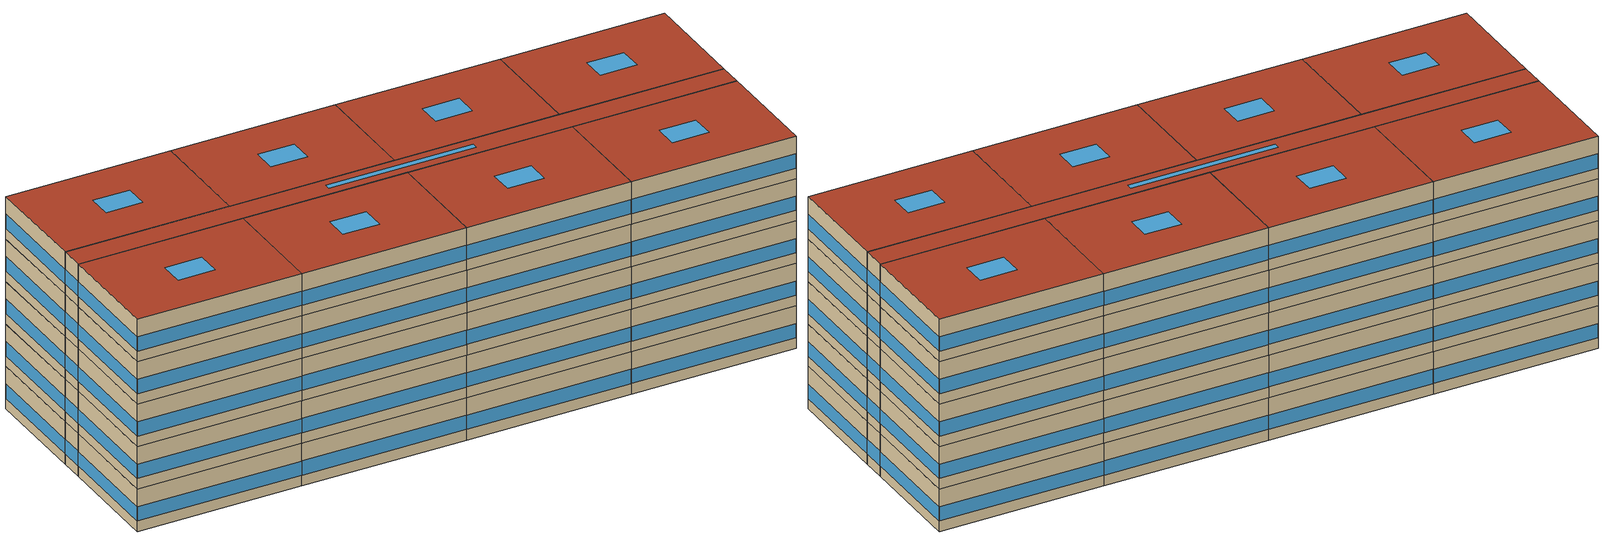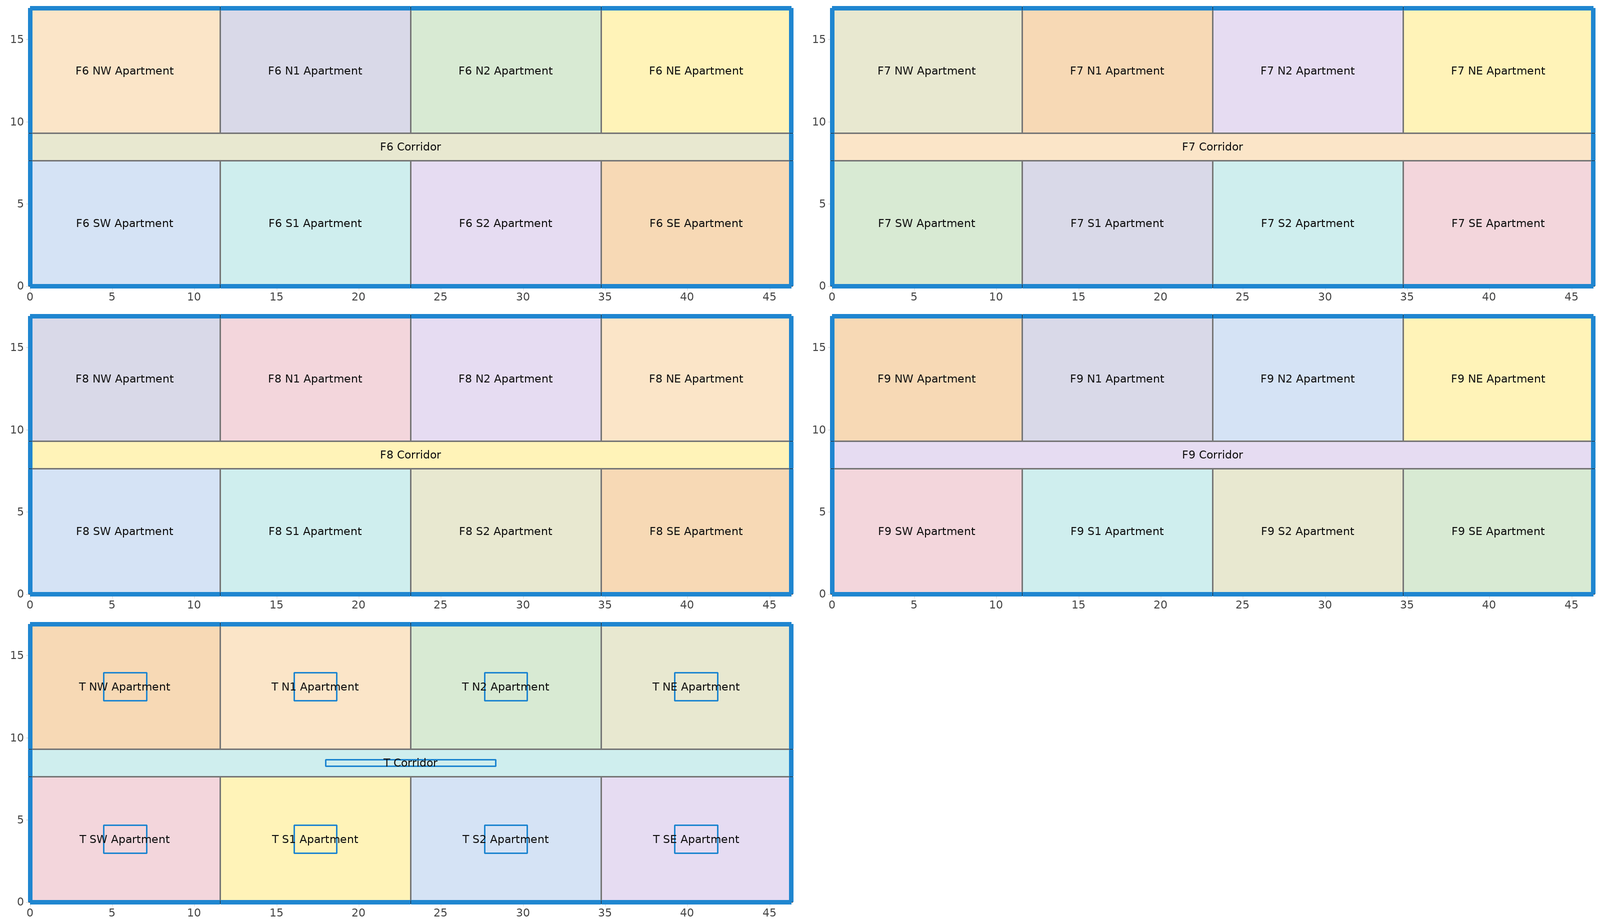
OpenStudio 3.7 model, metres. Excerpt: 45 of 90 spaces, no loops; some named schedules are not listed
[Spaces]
F6 S2 Apartment
 floor to M S2 Apartment: 34.75,7.62 34.75,0 23.16,0 23.16,7.62 z15.24
 wall outside: 23.16,0 34.75,0 z15.24:18.29
 wall to F6 Corridor: 34.75,7.62 23.16,7.62 z15.24:18.29
 wall to F6 S1 Apartment: 23.16,7.62 23.16,0 z15.24:18.29
 wall to F6 SE Apartment: 34.75,0 34.75,7.62 z15.24:18.29
 window (BTAP-Ext-FixedWindow:U=0.220 SHGC=0.600): 23.19,0 34.72,0 z16:17.02
F6 NE Apartment
 floor to M NE Apartment: 46.33,16.92 46.33,9.3 34.75,9.3 34.75,16.92 z15.24
 wall outside: 46.33,9.3 46.33,16.92 34.75,16.92 z15.24:18.29
 wall to F6 N2 Apartment: 34.75,16.92 34.75,9.3 z15.24:18.29
 wall to F6 Corridor: 34.75,9.3 46.33,9.3 z15.24:18.29
 window (BTAP-Ext-FixedWindow:U=0.220 SHGC=0.600): 46.33,9.32 46.33,16.89 / 46.3,16.92 34.77,16.92 z16:17.02
F6 S1 Apartment
 floor to M S1 Apartment: 23.16,7.62 23.16,0 11.58,0 11.58,7.62 z15.24
 wall outside: 11.58,0 23.16,0 z15.24:18.29
 wall to F6 SW Apartment: 11.58,7.62 11.58,0 z15.24:18.29
 wall to F6 Corridor: 23.16,7.62 11.58,7.62 z15.24:18.29
 window (BTAP-Ext-FixedWindow:U=0.220 SHGC=0.600): 11.61,0 23.14,0 z16:17.02
F6 Corridor
 floor to M Corridor: 46.33,9.3 46.33,7.62 0,7.62 0,9.3 z15.24
 wall outside: 46.33,7.62 46.33,9.3 / 0,9.3 0,7.62 z15.24:18.29
 wall to F6 N1 Apartment: 23.16,9.3 11.58,9.3 z15.24:18.29
 wall to F6 SE Apartment: 34.75,7.62 46.33,7.62 z15.24:18.29
 wall to F6 SW Apartment: 0,7.62 11.58,7.62 z15.24:18.29
 wall to F6 N2 Apartment: 34.75,9.3 23.16,9.3 z15.24:18.29
 wall to F6 NW Apartment: 11.58,9.3 0,9.3 z15.24:18.29
 window (BTAP-Ext-FixedWindow:U=0.220 SHGC=0.600): 46.33,7.65 46.33,9.27 / 0,9.27 0,7.65 z16:17.05
F6 SE Apartment
 floor to M SE Apartment: 46.33,7.62 46.33,0 34.75,0 34.75,7.62 z15.24
 wall outside: 34.75,0 46.33,0 46.33,7.62 z15.24:18.29
 window (BTAP-Ext-FixedWindow:U=0.220 SHGC=0.600): 46.33,0.03 46.33,7.59 / 34.77,0 46.3,0 z16:17.02
F6 N1 Apartment
 floor to M N1 Apartment: 23.16,16.92 23.16,9.3 11.58,9.3 11.58,16.92 z15.24
 wall outside: 23.16,16.92 11.58,16.92 z15.24:18.29
 wall to F6 N2 Apartment: 23.16,9.3 23.16,16.92 z15.24:18.29
 wall to F6 NW Apartment: 11.58,16.92 11.58,9.3 z15.24:18.29
 window (BTAP-Ext-FixedWindow:U=0.220 SHGC=0.600): 23.14,16.92 11.61,16.92 z16:17.02
F6 NW Apartment
 floor to M NW Apartment: 11.58,16.92 11.58,9.3 0,9.3 0,16.92 z15.24
 wall outside: 11.58,16.92 0,16.92 0,9.3 z15.24:18.29
 window (BTAP-Ext-FixedWindow:U=0.220 SHGC=0.600): 11.56,16.92 0.03,16.92 / 0,16.89 0,9.32 z16:17.02
F6 N2 Apartment
 floor to M N2 Apartment: 34.75,16.92 34.75,9.3 23.16,9.3 23.16,16.92 z15.24
 wall outside: 34.75,16.92 23.16,16.92 z15.24:18.29
 window (BTAP-Ext-FixedWindow:U=0.220 SHGC=0.600): 34.72,16.92 23.19,16.92 z16:17.02
F6 SW Apartment
 floor to M SW Apartment: 11.58,7.62 11.58,0 0,0 0,7.62 z15.24
 wall outside: 0,7.62 0,0 11.58,0 z15.24:18.29
 window (BTAP-Ext-FixedWindow:U=0.220 SHGC=0.600): 0.03,0 11.56,0 / 0,7.59 0,0.03 z16:17.02
F7 SE Apartment
 floor to F6 SE Apartment: 46.33,7.62 46.33,0 34.75,0 34.75,7.62 z18.29
 wall outside: 34.75,0 46.33,0 46.33,7.62 z18.29:21.33
 wall to F7 S2 Apartment: 34.75,7.62 34.75,0 z18.29:21.33
 wall to F7 Corridor: 46.33,7.62 34.75,7.62 z18.29:21.33
 window (BTAP-Ext-FixedWindow:U=0.220 SHGC=0.600): 46.33,0.03 46.33,7.59 / 34.77,0 46.3,0 z19.05:20.07
F7 N2 Apartment
 floor to F6 N2 Apartment: 34.75,16.92 34.75,9.3 23.16,9.3 23.16,16.92 z18.29
 wall outside: 34.75,16.92 23.16,16.92 z18.29:21.33
 wall to F7 Corridor: 23.16,9.3 34.75,9.3 z18.29:21.33
 wall to F7 NE Apartment: 34.75,9.3 34.75,16.92 z18.29:21.33
 wall to F7 N1 Apartment: 23.16,16.92 23.16,9.3 z18.29:21.33
 window (BTAP-Ext-FixedWindow:U=0.220 SHGC=0.600): 34.72,16.92 23.19,16.92 z19.05:20.07
F7 NE Apartment
 floor to F6 NE Apartment: 46.33,16.92 46.33,9.3 34.75,9.3 34.75,16.92 z18.29
 wall outside: 46.33,9.3 46.33,16.92 34.75,16.92 z18.29:21.33
 wall to F7 Corridor: 34.75,9.3 46.33,9.3 z18.29:21.33
 window (BTAP-Ext-FixedWindow:U=0.220 SHGC=0.600): 46.33,9.32 46.33,16.89 / 46.3,16.92 34.77,16.92 z19.05:20.07
F7 S2 Apartment
 floor to F6 S2 Apartment: 34.75,7.62 34.75,0 23.16,0 23.16,7.62 z18.29
 wall outside: 23.16,0 34.75,0 z18.29:21.33
 wall to F7 Corridor: 34.75,7.62 23.16,7.62 z18.29:21.33
 wall to F7 S1 Apartment: 23.16,7.62 23.16,0 z18.29:21.33
 window (BTAP-Ext-FixedWindow:U=0.220 SHGC=0.600): 23.19,0 34.72,0 z19.05:20.07
F7 NW Apartment
 floor to F6 NW Apartment: 11.58,16.92 11.58,9.3 0,9.3 0,16.92 z18.29
 wall outside: 11.58,16.92 0,16.92 0,9.3 z18.29:21.33
 wall to F7 Corridor: 0,9.3 11.58,9.3 z18.29:21.33
 wall to F7 N1 Apartment: 11.58,9.3 11.58,16.92 z18.29:21.33
 window (BTAP-Ext-FixedWindow:U=0.220 SHGC=0.600): 11.56,16.92 0.03,16.92 / 0,16.89 0,9.32 z19.05:20.07
F7 N1 Apartment
 floor to F6 N1 Apartment: 23.16,16.92 23.16,9.3 11.58,9.3 11.58,16.92 z18.29
 wall outside: 23.16,16.92 11.58,16.92 z18.29:21.33
 wall to F7 Corridor: 11.58,9.3 23.16,9.3 z18.29:21.33
 window (BTAP-Ext-FixedWindow:U=0.220 SHGC=0.600): 23.14,16.92 11.61,16.92 z19.05:20.07
F7 S1 Apartment
 floor to F6 S1 Apartment: 23.16,7.62 23.16,0 11.58,0 11.58,7.62 z18.29
 wall outside: 11.58,0 23.16,0 z18.29:21.33
 wall to F7 Corridor: 23.16,7.62 11.58,7.62 z18.29:21.33
 wall to F7 SW Apartment: 11.58,7.62 11.58,0 z18.29:21.33
 window (BTAP-Ext-FixedWindow:U=0.220 SHGC=0.600): 11.61,0 23.14,0 z19.05:20.07
F7 Corridor
 floor to F6 Corridor: 46.33,9.3 46.33,7.62 0,7.62 0,9.3 z18.29
 wall outside: 0,9.3 0,7.62 / 46.33,7.62 46.33,9.3 z18.29:21.33
 wall to F7 SW Apartment: 0,7.62 11.58,7.62 z18.29:21.33
 window (BTAP-Ext-FixedWindow:U=0.220 SHGC=0.600): 46.33,7.65 46.33,9.27 / 0,9.27 0,7.65 z19.05:20.1
F7 SW Apartment
 floor to F6 SW Apartment: 11.58,7.62 11.58,0 0,0 0,7.62 z18.29
 wall outside: 0,7.62 0,0 11.58,0 z18.29:21.33
 window (BTAP-Ext-FixedWindow:U=0.220 SHGC=0.600): 0.03,0 11.56,0 / 0,7.59 0,0.03 z19.05:20.07
F8 SW Apartment
 floor to F7 SW Apartment: 11.58,7.62 11.58,0 0,0 0,7.62 z21.33
 wall outside: 0,7.62 0,0 11.58,0 z21.33:24.38
 wall to F8 Corridor: 11.58,7.62 0,7.62 z21.33:24.38
 wall to F8 S1 Apartment: 11.58,0 11.58,7.62 z21.33:24.38
 window (BTAP-Ext-FixedWindow:U=0.220 SHGC=0.600): 0.03,0 11.56,0 / 0,7.59 0,0.03 z22.1:23.12
F8 N1 Apartment
 floor to F7 N1 Apartment: 23.16,16.92 23.16,9.3 11.58,9.3 11.58,16.92 z21.33
 wall outside: 23.16,16.92 11.58,16.92 z21.33:24.38
 wall to F8 NW Apartment: 11.58,16.92 11.58,9.3 z21.33:24.38
 wall to F8 Corridor: 11.58,9.3 23.16,9.3 z21.33:24.38
 wall to F8 N2 Apartment: 23.16,9.3 23.16,16.92 z21.33:24.38
 window (BTAP-Ext-FixedWindow:U=0.220 SHGC=0.600): 23.14,16.92 11.61,16.92 z22.1:23.12
F8 N2 Apartment
 floor to F7 N2 Apartment: 34.75,16.92 34.75,9.3 23.16,9.3 23.16,16.92 z21.33
 wall outside: 34.75,16.92 23.16,16.92 z21.33:24.38
 wall to F8 Corridor: 23.16,9.3 34.75,9.3 z21.33:24.38
 wall to F8 NE Apartment: 34.75,9.3 34.75,16.92 z21.33:24.38
 window (BTAP-Ext-FixedWindow:U=0.220 SHGC=0.600): 34.72,16.92 23.19,16.92 z22.1:23.12
F8 Corridor
 floor to F7 Corridor: 46.33,9.3 46.33,7.62 0,7.62 0,9.3 z21.33
 wall outside: 46.33,7.62 46.33,9.3 / 0,9.3 0,7.62 z21.33:24.38
 wall to F8 S1 Apartment: 11.58,7.62 23.16,7.62 z21.33:24.38
 wall to F8 SE Apartment: 34.75,7.62 46.33,7.62 z21.33:24.38
 wall to F8 NE Apartment: 46.33,9.3 34.75,9.3 z21.33:24.38
 wall to F8 NW Apartment: 11.58,9.3 0,9.3 z21.33:24.38
 wall to F8 S2 Apartment: 23.16,7.62 34.75,7.62 z21.33:24.38
 window (BTAP-Ext-FixedWindow:U=0.220 SHGC=0.600): 46.33,7.65 46.33,9.27 / 0,9.27 0,7.65 z22.1:23.14
F8 S1 Apartment
 floor to F7 S1 Apartment: 23.16,7.62 23.16,0 11.58,0 11.58,7.62 z21.33
 wall outside: 11.58,0 23.16,0 z21.33:24.38
 wall to F8 S2 Apartment: 23.16,0 23.16,7.62 z21.33:24.38
 window (BTAP-Ext-FixedWindow:U=0.220 SHGC=0.600): 11.61,0 23.14,0 z22.1:23.12
F8 S2 Apartment
 floor to F7 S2 Apartment: 34.75,7.62 34.75,0 23.16,0 23.16,7.62 z21.33
 wall outside: 23.16,0 34.75,0 z21.33:24.38
 wall to F8 SE Apartment: 34.75,0 34.75,7.62 z21.33:24.38
 window (BTAP-Ext-FixedWindow:U=0.220 SHGC=0.600): 23.19,0 34.72,0 z22.1:23.12
F8 SE Apartment
 floor to F7 SE Apartment: 46.33,7.62 46.33,0 34.75,0 34.75,7.62 z21.33
 wall outside: 34.75,0 46.33,0 46.33,7.62 z21.33:24.38
 window (BTAP-Ext-FixedWindow:U=0.220 SHGC=0.600): 46.33,0.03 46.33,7.59 / 34.77,0 46.3,0 z22.1:23.12
F8 NW Apartment
 floor to F7 NW Apartment: 11.58,16.92 11.58,9.3 0,9.3 0,16.92 z21.33
 wall outside: 11.58,16.92 0,16.92 0,9.3 z21.33:24.38
 window (BTAP-Ext-FixedWindow:U=0.220 SHGC=0.600): 11.56,16.92 0.03,16.92 / 0,16.89 0,9.32 z22.1:23.12
F8 NE Apartment
 floor to F7 NE Apartment: 46.33,16.92 46.33,9.3 34.75,9.3 34.75,16.92 z21.33
 wall outside: 46.33,9.3 46.33,16.92 34.75,16.92 z21.33:24.38
 window (BTAP-Ext-FixedWindow:U=0.220 SHGC=0.600): 46.33,9.32 46.33,16.89 / 46.3,16.92 34.77,16.92 z22.1:23.12
F9 SE Apartment
 floor to F8 SE Apartment: 46.33,7.62 46.33,0 34.75,0 34.75,7.62 z24.38
 wall outside: 34.75,0 46.33,0 46.33,7.62 z24.38:27.43
 wall to F9 S2 Apartment: 34.75,7.62 34.75,0 z24.38:27.43
 wall to F9 Corridor: 46.33,7.62 34.75,7.62 z24.38:27.43
 window (BTAP-Ext-FixedWindow:U=0.220 SHGC=0.600): 46.33,0.03 46.33,7.59 z25.14:26.17; 34.77,0 46.3,0 z25.14:26.16
F9 N2 Apartment
 floor to F8 N2 Apartment: 34.75,16.92 34.75,9.3 23.16,9.3 23.16,16.92 z24.38
 wall outside: 34.75,16.92 23.16,16.92 z24.38:27.43
 wall to F9 NE Apartment: 34.75,9.3 34.75,16.92 z24.38:27.43
 wall to F9 Corridor: 23.16,9.3 34.75,9.3 z24.38:27.43
 wall to F9 N1 Apartment: 23.16,16.92 23.16,9.3 z24.38:27.43
 window (BTAP-Ext-FixedWindow:U=0.220 SHGC=0.600): 34.72,16.92 23.19,16.92 z25.14:26.16
F9 SW Apartment
 floor to F8 SW Apartment: 11.58,7.62 11.58,0 0,0 0,7.62 z24.38
 wall outside: 0,7.62 0,0 11.58,0 z24.38:27.43
 wall to F9 Corridor: 11.58,7.62 0,7.62 z24.38:27.43
 wall to F9 S1 Apartment: 11.58,0 11.58,7.62 z24.38:27.43
 window (BTAP-Ext-FixedWindow:U=0.220 SHGC=0.600): 0.03,0 11.56,0 z25.14:26.16; 0,7.59 0,0.03 z25.14:26.17
F9 Corridor
 floor to F8 Corridor: 46.33,9.3 46.33,7.62 0,7.62 0,9.3 z24.38
 wall outside: 0,9.3 0,7.62 / 46.33,7.62 46.33,9.3 z24.38:27.43
 wall to F9 NE Apartment: 46.33,9.3 34.75,9.3 z24.38:27.43
 wall to F9 NW Apartment: 11.58,9.3 0,9.3 z24.38:27.43
 wall to F9 S1 Apartment: 11.58,7.62 23.16,7.62 z24.38:27.43
 wall to F9 N1 Apartment: 23.16,9.3 11.58,9.3 z24.38:27.43
 wall to F9 S2 Apartment: 23.16,7.62 34.75,7.62 z24.38:27.43
 window (BTAP-Ext-FixedWindow:U=0.220 SHGC=0.600): 46.33,7.65 46.33,9.27 / 0,9.27 0,7.65 z25.14:26.19
F9 NE Apartment
 floor to F8 NE Apartment: 46.33,16.92 46.33,9.3 34.75,9.3 34.75,16.92 z24.38
 wall outside: 46.33,9.3 46.33,16.92 34.75,16.92 z24.38:27.43
 window (BTAP-Ext-FixedWindow:U=0.220 SHGC=0.600): 46.33,9.32 46.33,16.89 z25.14:26.17; 46.3,16.92 34.77,16.92 z25.14:26.16
F9 S1 Apartment
 floor to F8 S1 Apartment: 23.16,7.62 23.16,0 11.58,0 11.58,7.62 z24.38
 wall outside: 11.58,0 23.16,0 z24.38:27.43
 wall to F9 S2 Apartment: 23.16,0 23.16,7.62 z24.38:27.43
 window (BTAP-Ext-FixedWindow:U=0.220 SHGC=0.600): 11.61,0 23.14,0 z25.14:26.16
F9 S2 Apartment
 floor to F8 S2 Apartment: 34.75,7.62 34.75,0 23.16,0 23.16,7.62 z24.38
 wall outside: 23.16,0 34.75,0 z24.38:27.43
 window (BTAP-Ext-FixedWindow:U=0.220 SHGC=0.600): 23.19,0 34.72,0 z25.14:26.16
F9 NW Apartment
 floor to F8 NW Apartment: 11.58,16.92 11.58,9.3 0,9.3 0,16.92 z24.38
 wall outside: 11.58,16.92 0,16.92 0,9.3 z24.38:27.43
 wall to F9 N1 Apartment: 11.58,9.3 11.58,16.92 z24.38:27.43
 window (BTAP-Ext-FixedWindow:U=0.220 SHGC=0.600): 11.56,16.92 0.03,16.92 z25.14:26.16; 0,16.89 0,9.32 z25.14:26.17
F9 N1 Apartment
 floor to F8 N1 Apartment: 23.16,16.92 23.16,9.3 11.58,9.3 11.58,16.92 z24.38
 wall outside: 23.16,16.92 11.58,16.92 z24.38:27.43
 window (BTAP-Ext-FixedWindow:U=0.220 SHGC=0.600): 23.14,16.92 11.61,16.92 z25.14:26.16
T N1 Apartment
 floor to F9 N1 Apartment: 23.16,16.92 23.16,9.3 11.58,9.3 11.58,16.92 z27.43
 wall outside: 23.16,16.92 11.58,16.92 z27.43:30.48
 wall to T NW Apartment: 11.58,16.92 11.58,9.3 z27.43:30.48
 wall to T Corridor: 11.58,9.3 23.16,9.3 z27.43:30.48
 wall to T N2 Apartment: 23.16,9.3 23.16,16.92 z27.43:30.48
 window (BTAP-Ext-FixedWindow:U=0.220 SHGC=0.600): 23.14,16.92 11.61,16.92 z28.19:29.21
 roof outside: 23.16,9.3 23.16,16.92 11.58,16.92 11.58,9.3 z30.48
 skylight (BTAP-Ext-Skylights:U=0.220 SHGC=0.600): 18.67,12.25 18.67,13.96 16.08,13.96 16.08,12.25 z30.48
T N2 Apartment
 floor to F9 N2 Apartment: 34.75,16.92 34.75,9.3 23.16,9.3 23.16,16.92 z27.43
 wall outside: 34.75,16.92 23.16,16.92 z27.43:30.48
 wall to T NE Apartment: 34.75,9.3 34.75,16.92 z27.43:30.48
 wall to T Corridor: 23.16,9.3 34.75,9.3 z27.43:30.48
 window (BTAP-Ext-FixedWindow:U=0.220 SHGC=0.600): 34.72,16.92 23.19,16.92 z28.19:29.21
 roof outside: 34.75,9.3 34.75,16.92 23.16,16.92 23.16,9.3 z30.48
 skylight (BTAP-Ext-Skylights:U=0.220 SHGC=0.600): 30.25,12.25 30.25,13.96 27.66,13.96 27.66,12.25 z30.48
T S2 Apartment
 floor to F9 S2 Apartment: 34.75,7.62 34.75,0 23.16,0 23.16,7.62 z27.43
 wall outside: 23.16,0 34.75,0 z27.43:30.48
 wall to T Corridor: 34.75,7.62 23.16,7.62 z27.43:30.48
 wall to T S1 Apartment: 23.16,7.62 23.16,0 z27.43:30.48
 wall to T SE Apartment: 34.75,0 34.75,7.62 z27.43:30.48
 window (BTAP-Ext-FixedWindow:U=0.220 SHGC=0.600): 23.19,0 34.72,0 z28.19:29.21
 roof outside: 34.75,0 34.75,7.62 23.16,7.62 23.16,0 z30.48
 skylight (BTAP-Ext-Skylights:U=0.220 SHGC=0.600): 30.25,2.96 30.25,4.66 27.66,4.66 27.66,2.96 z30.48
T SW Apartment
 floor to F9 SW Apartment: 11.58,7.62 11.58,0 0,0 0,7.62 z27.43
 wall outside: 0,7.62 0,0 11.58,0 z27.43:30.48
 wall to T Corridor: 11.58,7.62 0,7.62 z27.43:30.48
 wall to T S1 Apartment: 11.58,0 11.58,7.62 z27.43:30.48
 window (BTAP-Ext-FixedWindow:U=0.220 SHGC=0.600): 0.03,0 11.56,0 / 0,7.59 0,0.03 z28.19:29.21
 roof outside: 11.58,0 11.58,7.62 0,7.62 0,0 z30.48
 skylight (BTAP-Ext-Skylights:U=0.220 SHGC=0.600): 7.09,2.96 7.09,4.66 4.5,4.66 4.5,2.96 z30.48
T SE Apartment
 floor to F9 SE Apartment: 46.33,7.62 46.33,0 34.75,0 34.75,7.62 z27.43
 wall outside: 34.75,0 46.33,0 46.33,7.62 z27.43:30.48
 wall to T Corridor: 46.33,7.62 34.75,7.62 z27.43:30.48
 window (BTAP-Ext-FixedWindow:U=0.220 SHGC=0.600): 46.33,0.03 46.33,7.59 / 34.77,0 46.3,0 z28.19:29.21
 roof outside: 46.33,0 46.33,7.62 34.75,7.62 34.75,0 z30.48
 skylight (BTAP-Ext-Skylights:U=0.220 SHGC=0.600): 41.83,2.96 41.83,4.66 39.24,4.66 39.24,2.96 z30.48
T S1 Apartment
 floor to F9 S1 Apartment: 23.16,7.62 23.16,0 11.58,0 11.58,7.62 z27.43
 wall outside: 11.58,0 23.16,0 z27.43:30.48
 wall to T Corridor: 23.16,7.62 11.58,7.62 z27.43:30.48
 window (BTAP-Ext-FixedWindow:U=0.220 SHGC=0.600): 11.61,0 23.14,0 z28.19:29.21
 roof outside: 23.16,0 23.16,7.62 11.58,7.62 11.58,0 z30.48
 skylight (BTAP-Ext-Skylights:U=0.220 SHGC=0.600): 18.67,2.96 18.67,4.66 16.08,4.66 16.08,2.96 z30.48
T Corridor
 floor to F9 Corridor: 46.33,9.3 46.33,7.62 0,7.62 0,9.3 z27.43
 wall outside: 0,9.3 0,7.62 / 46.33,7.62 46.33,9.3 z27.43:30.48
 wall to T NE Apartment: 46.33,9.3 34.75,9.3 z27.43:30.48
 wall to T NW Apartment: 11.58,9.3 0,9.3 z27.43:30.48
 window (BTAP-Ext-FixedWindow:U=0.220 SHGC=0.600): 46.33,7.65 46.33,9.27 / 0,9.27 0,7.65 z28.19:29.24
 roof outside: 46.33,7.62 46.33,9.3 0,9.3 0,7.62 z30.48
 skylight (BTAP-Ext-Skylights:U=0.220 SHGC=0.600): 28.34,8.27 28.34,8.65 17.98,8.65 17.98,8.27 z30.48
T NE Apartment
 floor to F9 NE Apartment: 46.33,16.92 46.33,9.3 34.75,9.3 34.75,16.92 z27.43
 wall outside: 46.33,9.3 46.33,16.92 34.75,16.92 z27.43:30.48
 window (BTAP-Ext-FixedWindow:U=0.220 SHGC=0.600): 46.33,9.32 46.33,16.89 / 46.3,16.92 34.77,16.92 z28.19:29.21
 roof outside: 46.33,9.3 46.33,16.92 34.75,16.92 34.75,9.3 z30.48
 skylight (BTAP-Ext-Skylights:U=0.220 SHGC=0.600): 41.83,12.25 41.83,13.96 39.24,13.96 39.24,12.25 z30.48
T NW Apartment
 floor to F9 NW Apartment: 11.58,16.92 11.58,9.3 0,9.3 0,16.92 z27.43
 wall outside: 11.58,16.92 0,16.92 0,9.3 z27.43:30.48
 window (BTAP-Ext-FixedWindow:U=0.220 SHGC=0.600): 11.56,16.92 0.03,16.92 / 0,16.89 0,9.32 z28.19:29.21
 roof outside: 11.58,9.3 11.58,16.92 0,16.92 0,9.3 z30.48
 skylight (BTAP-Ext-Skylights:U=0.220 SHGC=0.600): 7.09,12.25 7.09,13.96 4.5,13.96 4.5,12.25 z30.48
[Site]
Calgary Intl AP_AB_CAN: Latitude {deg}=51.11; Longitude {deg}=-114.02; Time Zone {hr}=-7; Elevation {m}=1084.1; Terrain=City
[Building]
HighriseApartment: North Axis {deg}=0; Default Construction Set=BTAP-Mass at hdd = 5000.0; Standards Number of Stories=10; Standards Number of Above Ground Stories=10; Standards Template=NECB2015; Standards Building Type=HighriseApartment
[Site:WaterMainsTemperature]
Calculation Method=Correlation; Annual Average Outdoor Air Temperature {C}=4.69167; Maximum Difference In Monthly Average Outdoor Air Temperatures {deltaC}=24.6
[Site:GroundTemperature:BuildingSurface]
19.527, 19.502, 19.536, 19.598, 20.002, 21.64, 22.225, 22.375, 21.449, 20.121, 19.802, 19.633
[ClimateZones]
Climate Zone Institution Name 1=ASHRAE; Climate Zone Document Name 1=ANSI/ASHRAE Standard 169; Climate Zone Document Year 1=2006; Climate Zone Institution Name 2=CEC; Climate Zone Document Name 2=California Climate Zone Descriptions; Climate Zone Document Year 2=1995
[SizingPeriod:DesignDay] Barometric Pressure {Pa}=88961; Rain Indicator=No; Snow Indicator=No; Day of Month=21; Daylight Saving Time Indicator=No; Humidity Condition Type=Wetbulb; Dry-Bulb Temperature Range Modifier Type=DefaultMultipliers
Name | Maximum Dry-Bulb Temperature {C} | Daily Dry-Bulb Temperature Range {deltaC} | Wind Speed {m/s} | Wind Direction {deg} | Month | Day Type | Wetbulb or DewPoint at Maximum Dry-Bulb {C} | Solar Model Indicator | ASHRAE Clear Sky Optical Depth for Beam Irradiance | ASHRAE Clear Sky Optical Depth for Diffuse Irradiance | Sky Clearness
Calgary Intl AP Ann Clg .4% Condns DB=>MWB | 28.8 | 12.3 | 4.5 | 160 | 7 | SummerDesignDay | 16 | ASHRAETau | 0.34 | 2.419
Calgary Intl AP Ann Htg 99.6% Condns DB | -27.7 | 0 | 2.7 | 200 | 1 | WinterDesignDay | -27.7 | ASHRAEClearSky |  |  | 0
[Material:NoMass] Roughness=Smooth; Thermal Absorptance=0.9; Solar Absorptance=0.7
Name | Thermal Resistance {m2-K/W} | Visible Absorptance
Typical Carpet Pad; Typical Carpet Pad 1 | 0.21648 | 0.8
Typical Insulation 1 | 5.91238 | 0.7
Typical Insulation 2 | 4.49096 | 0.7
Typical Insulation 3 | 6.17282 | 0.7
Typical Carpet Pad 2 | 1.25503 | 0.8
Typical Carpet Pad 3; Typical Carpet Pad 4 | 3.45515 | 0.8
Typical Insulation 4 | 0.454528 | 0.7
Typical Insulation 5 | 0.454545 | 0.7
[Material]
Name | Roughness | Thickness {m} | Conductivity {W/m-K} | Density {kg/m3} | Specific Heat {J/kg-K} | Thermal Absorptance | Solar Absorptance | Visible Absorptance
G05 25mm wood | MediumSmooth | 0.0254 | 0.15 | 608 | 1630 | 0.9 | 0.5 | 0.5
100mm Normalweight concrete floor 1 | MediumSmooth | 0.1016 | 2.31 | 2322 | 832
G01 13mm gypsum board 1 | Smooth | 0.0127 | 0.16 | 800 | 1090 | 0.9 | 0.7 | 0.5
4 in. Normalweight Concrete Floor 1 | MediumRough | 0.1016 | 2.31 | 2322 | 832 | 0.9 | 0.7 | 0.7
1IN Stucco 1 | Smooth | 0.0253 | 0.6918 | 1858 | 837 | 0.9 | 0.7 | 0.92
8IN CONCRETE HW RefBldg 1 | Rough | 0.2032 | 1.311 | 2240 | 836.8 | 0.9 | 0.7 | 0.7
1/2IN Gypsum 1 | Smooth | 0.0127 | 0.16 | 784.9 | 830 | 0.9 | 0.4 | 0.4
Metal Roof Surface 1; F08 Metal surface 1 | Smooth | 0.0008 | 45.28 | 7824 | 500 | 0.9 | 0.7 | 0.7
6 in. Normalweight Concrete Floor 1; 6 in. Normalweight Concrete Floor 2; 6 in. Normalweight Concrete Floor 3 | MediumRough | 0.1524 | 2.31 | 2322 | 832 | 0.9 | 0.7 | 0.7
[Construction]
BTAP-Int-Partition; BTAP-Int-Door: G05 25mm wood
BTAP-Int-Floor: 100mm Normalweight concrete floor 1, Typical Carpet Pad
BTAP-Int-Wall: G01 13mm gypsum board 1, G01 13mm gypsum board 1
BTAP-Int-Ceiling: Typical Carpet Pad, 100mm Normalweight concrete floor 1
BTAP-Int-Window: SimpleGlazing
BTAP-Ext-Floor-Mass:U-0.162: Typical Insulation 1, 4 in. Normalweight Concrete Floor 1, Typical Carpet Pad 1
BTAP-Ext-Wall-Mass:U-0.21: 1IN Stucco 1, 8IN CONCRETE HW RefBldg 1, Typical Insulation 2, 1/2IN Gypsum 1
BTAP-Ext-Roof-Metal:U-0.162: Metal Roof Surface 1, Typical Insulation 3
BTAP-Grnd-Floor-Mass:U-0.757: 6 in. Normalweight Concrete Floor 1, Typical Carpet Pad 2
BTAP-Grnd-Wall-Mass:U-0.284: 6 in. Normalweight Concrete Floor 2, Typical Carpet Pad 3
BTAP-Grnd-Roof-Mass:U-0.284: 6 in. Normalweight Concrete Floor 3, Typical Carpet Pad 4
BTAP-Ext-FixedWindow:U=0.220 SHGC=0.600; BTAP-Ext-GlassDoors:U=0.220 SHGC=0.600; BTAP-Ext-Skylights:U=0.220 SHGC=0.600; BTAP-Ext-DaylightDomes:U=0.220 SHGC=0.600; BTAP-Ext-DaylightDiffuser:U=0.220 SHGC=0.600: SimpleGlazing:U=0.220 SHGC=0.600
BTAP-Ext-Door:U-2.2: F08 Metal surface 1, Typical Insulation 4
BTAP-Ext-OverHeadDoor:U-2.2: Typical Insulation 5
[DefaultConstructionSet]
BTAP-Mass at hdd = 5000.0: Default Exterior Surface Constructions=BTAP-Mass at hdd = 5000.0; Default Interior Surface Constructions=Default Surface Constructions 2; Default Ground Contact Surface Constructions=BTAP-Mass at hdd = 5000.0 1; Default Exterior SubSurface Constructions=BTAP-Mass at hdd = 5000.0; Default Interior SubSurface Constructions=Default Sub Surface Constructions 2; Interior Partition Construction=BTAP-Int-Partition
[DefaultSurfaceConstructions]
Name | Floor Construction | Wall Construction | Roof Ceiling Construction
Default Surface Constructions 2 | BTAP-Int-Floor | BTAP-Int-Wall | BTAP-Int-Ceiling
BTAP-Mass at hdd = 5000.0 | BTAP-Ext-Floor-Mass:U-0.162 | BTAP-Ext-Wall-Mass:U-0.21 | BTAP-Ext-Roof-Metal:U-0.162
BTAP-Mass at hdd = 5000.0 1 | BTAP-Grnd-Floor-Mass:U-0.757 | BTAP-Grnd-Wall-Mass:U-0.284 | BTAP-Grnd-Roof-Mass:U-0.284
[DefaultSubSurfaceConstructions]
Name | Fixed Window Construction | Operable Window Construction | Door Construction | Glass Door Construction | Overhead Door Construction | Skylight Construction | Tubular Daylight Dome Construction | Tubular Daylight Diffuser Construction
Default Sub Surface Constructions 2 | BTAP-Int-Window | BTAP-Int-Window | BTAP-Int-Door
BTAP-Mass at hdd = 5000.0 | BTAP-Ext-FixedWindow:U=0.220 SHGC=0.600 | BTAP-Ext-FixedWindow:U=0.220 SHGC=0.600 | BTAP-Ext-Door:U-2.2 | BTAP-Ext-GlassDoors:U=0.220 SHGC=0.600 | BTAP-Ext-OverHeadDoor:U-2.2 | BTAP-Ext-Skylights:U=0.220 SHGC=0.600 | BTAP-Ext-DaylightDomes:U=0.220 SHGC=0.600 | BTAP-Ext-DaylightDiffuser:U=0.220 SHGC=0.600
[WindowMaterial:SimpleGlazingSystem] U-Factor {W/m2-K}=2.2; Solar Heat Gain Coefficient=0.6; Visible Transmittance=0.21
SimpleGlazing; SimpleGlazing:U=0.220 SHGC=0.600
[Space] Part of Total Floor Area=Yes; Volume {m3}=Autocalculate
Name | Space Type | Building Story | Thermal Zone
F8 SE Apartment | Space Function Dwelling units general | Building Story 8 | DU_BT=Space Function_ST=Dwelling units general_FL=Building Story 8_SCHG 5
F8 SW Apartment | Space Function Dwelling units general | Building Story 8 | DU_BT=Space Function_ST=Dwelling units general_FL=Building Story 8_SCHG 3
F6 NE Apartment | Space Function Dwelling units general | Building Story 6 | DU_BT=Space Function_ST=Dwelling units general_FL=Building Story 6_SCHG 5
F9 SE Apartment | Space Function Dwelling units general | Building Story 9 | DU_BT=Space Function_ST=Dwelling units general_FL=Building Story 9_SCHG 5
F6 S1 Apartment | Space Function Dwelling units general | Building Story 6 | DU_BT=Space Function_ST=Dwelling units general_FL=Building Story 6_SCHG 6
F7 S1 Apartment | Space Function Dwelling units general | Building Story 7 | DU_BT=Space Function_ST=Dwelling units general_FL=Building Story 7_SCHG 5
F7 SE Apartment | Space Function Dwelling units general | Building Story 7 | DU_BT=Space Function_ST=Dwelling units general_FL=Building Story 7_SCHG 2
F6 SE Apartment | Space Function Dwelling units general | Building Story 6 | DU_BT=Space Function_ST=Dwelling units general_FL=Building Story 6_SCHG 4
F7 NW Apartment | Space Function Dwelling units general | Building Story 7 | DU_BT=Space Function_ST=Dwelling units general_FL=Building Story 7_SCHG 4
F7 N2 Apartment | Space Function Dwelling units general | Building Story 7 | DU_BT=Space Function_ST=Dwelling units general_FL=Building Story 7_SCHG 7
F7 SW Apartment | Space Function Dwelling units general | Building Story 7 | DU_BT=Space Function_ST=Dwelling units general_FL=Building Story 7_SCHG 1
F8 N1 Apartment | Space Function Dwelling units general | Building Story 8 | DU_BT=Space Function_ST=Dwelling units general_FL=Building Story 8_SCHG 7
F7 NE Apartment | Space Function Dwelling units general | Building Story 7 | DU_BT=Space Function_ST=Dwelling units general_FL=Building Story 7_SCHG
F8 N2 Apartment | Space Function Dwelling units general | Building Story 8 | DU_BT=Space Function_ST=Dwelling units general_FL=Building Story 8_SCHG 4
F9 S1 Apartment | Space Function Dwelling units general | Building Story 9 | DU_BT=Space Function_ST=Dwelling units general_FL=Building Story 9_SCHG 3
F6 S2 Apartment | Space Function Dwelling units general | Building Story 6 | DU_BT=Space Function_ST=Dwelling units general_FL=Building Story 6_SCHG 7
F9 NW Apartment | Space Function Dwelling units general | Building Story 9 | DU_BT=Space Function_ST=Dwelling units general_FL=Building Story 9_SCHG 6
T S2 Apartment | Space Function Dwelling units general | Building Story 10 | DU_BT=Space Function_ST=Dwelling units general_FL=Building Story 10_SCHG 3
T N1 Apartment | Space Function Dwelling units general | Building Story 10 | DU_BT=Space Function_ST=Dwelling units general_FL=Building Story 10_SCHG 6
F6 Corridor | Space Function Corridor/Transition area other-sch-G | Building Story 6 | WILD_ST=Corridor/Transition area other-sch-G_FL=Building Story 6_SCH=G
F7 S2 Apartment | Space Function Dwelling units general | Building Story 7 | DU_BT=Space Function_ST=Dwelling units general_FL=Building Story 7_SCHG 6
F9 NE Apartment | Space Function Dwelling units general | Building Story 9 | DU_BT=Space Function_ST=Dwelling units general_FL=Building Story 9_SCHG 4
F8 NE Apartment | Space Function Dwelling units general | Building Story 8 | DU_BT=Space Function_ST=Dwelling units general_FL=Building Story 8_SCHG 6
T N2 Apartment | Space Function Dwelling units general | Building Story 10 | DU_BT=Space Function_ST=Dwelling units general_FL=Building Story 10_SCHG 7
F9 N2 Apartment | Space Function Dwelling units general | Building Story 9 | DU_BT=Space Function_ST=Dwelling units general_FL=Building Story 9_SCHG 2
F9 S2 Apartment | Space Function Dwelling units general | Building Story 9 | DU_BT=Space Function_ST=Dwelling units general_FL=Building Story 9_SCHG 1
T SW Apartment | Space Function Dwelling units general | Building Story 10 | DU_BT=Space Function_ST=Dwelling units general_FL=Building Story 10_SCHG 5
F8 Corridor | Space Function Corridor/Transition area other-sch-G | Building Story 8 | WILD_ST=Corridor/Transition area other-sch-G_FL=Building Story 8_SCH=G
F8 S1 Apartment | Space Function Dwelling units general | Building Story 8 | DU_BT=Space Function_ST=Dwelling units general_FL=Building Story 8_SCHG 2
F7 N1 Apartment | Space Function Dwelling units general | Building Story 7 | DU_BT=Space Function_ST=Dwelling units general_FL=Building Story 7_SCHG 3
F8 NW Apartment | Space Function Dwelling units general | Building Story 8 | DU_BT=Space Function_ST=Dwelling units general_FL=Building Story 8_SCHG 1
T S1 Apartment | Space Function Dwelling units general | Building Story 10 | DU_BT=Space Function_ST=Dwelling units general_FL=Building Story 10_SCHG 2
F9 N1 Apartment | Space Function Dwelling units general | Building Story 9 | DU_BT=Space Function_ST=Dwelling units general_FL=Building Story 9_SCHG
F6 N1 Apartment | Space Function Dwelling units general | Building Story 6 | DU_BT=Space Function_ST=Dwelling units general_FL=Building Story 6_SCHG 3
F8 S2 Apartment | Space Function Dwelling units general | Building Story 8 | DU_BT=Space Function_ST=Dwelling units general_FL=Building Story 8_SCHG
F6 N2 Apartment | Space Function Dwelling units general | Building Story 6 | DU_BT=Space Function_ST=Dwelling units general_FL=Building Story 6_SCHG 1
T SE Apartment | Space Function Dwelling units general | Building Story 10 | DU_BT=Space Function_ST=Dwelling units general_FL=Building Story 10_SCHG
T NW Apartment | Space Function Dwelling units general | Building Story 10 | DU_BT=Space Function_ST=Dwelling units general_FL=Building Story 10_SCHG 4
F9 SW Apartment | Space Function Dwelling units general | Building Story 9 | DU_BT=Space Function_ST=Dwelling units general_FL=Building Story 9_SCHG 7
F9 Corridor | Space Function Corridor/Transition area other-sch-G | Building Story 9 | WILD_ST=Corridor/Transition area other-sch-G_FL=Building Story 9_SCH=G
T NE Apartment | Space Function Dwelling units general | Building Story 10 | DU_BT=Space Function_ST=Dwelling units general_FL=Building Story 10_SCHG 1
F6 NW Apartment | Space Function Dwelling units general | Building Story 6 | DU_BT=Space Function_ST=Dwelling units general_FL=Building Story 6_SCHG
T Corridor | Space Function Corridor/Transition area other-sch-G | Building Story 10 | WILD_ST=Corridor/Transition area other-sch-G_FL=Building Story 10_SCH=G
F7 Corridor | Space Function Corridor/Transition area other-sch-G | Building Story 7 | WILD_ST=Corridor/Transition area other-sch-G_FL=Building Story 7_SCH=G
F6 SW Apartment | Space Function Dwelling units general | Building Story 6 | DU_BT=Space Function_ST=Dwelling units general_FL=Building Story 6_SCHG 2
[BuildingStory]
Name | Nominal Z Coordinate {m}
Building Story 6 | 15.2393
Building Story 7 | 18.2871
Building Story 8 | 21.3349
Building Story 9 | 24.3828
Building Story 10 | 27.4307
[SpaceType] Standards Building Type=Space Function
Name | Default Schedule Set | Design Specification Outdoor Air Object | Standards Space Type
Space Function Corridor/Transition area other-sch-G | Space Function Corridor/Transition area other-sch-G Schedule Set | Space Function Corridor/Transition area other-sch-G Ventilation | Corridor/Transition area other-sch-G
Space Function Dwelling units general | Space Function Dwelling units general Schedule Set | Space Function Dwelling units general Ventilation | Dwelling units general
[People:Definition] Number of People Calculation Method=People/Area; Fraction Radiant=0.3
Name | People per Space Floor Area {person/m2}
Space Function Corridor/Transition area other-sch-G People Definition | 0.0100036
Space Function Dwelling units general People Definition | 0.0400145
[People] Work Efficiency Schedule=Work Efficiency Schedule; Clothing Insulation Schedule=Clothing Schedule; Air Velocity Schedule=Air Velocity Schedule; Multiplier=1
Name | People Definition | Space or SpaceType
Space Function Corridor/Transition area other-sch-G People | Space Function Corridor/Transition area other-sch-G People Definition | Space Function Corridor/Transition area other-sch-G
Space Function Dwelling units general People | Space Function Dwelling units general People Definition | Space Function Dwelling units general
[Lights:Definition] Design Level Calculation Method=Watts/Area; Fraction Radiant=0.5; Fraction Visible=0.2
Name | Watts per Space Floor Area {W/m2}
Space Function Corridor/Transition area other-sch-G Lights Definition | 7.10258
Space Function Dwelling units general Lights Definition | 5.00182
[Lights] Fraction Replaceable=1
Name | Lights Definition | Space or SpaceType
Space Function Corridor/Transition area other-sch-G Lights | Space Function Corridor/Transition area other-sch-G Lights Definition | Space Function Corridor/Transition area other-sch-G
Space Function Dwelling units general Lights | Space Function Dwelling units general Lights Definition | Space Function Dwelling units general
[DesignSpecification:OutdoorAir] Outdoor Air Method=Sum
Name | Outdoor Air Flow per Floor Area {m3/s-m2}
Space Function Corridor/Transition area other-sch-G Ventilation | 0.000254
Space Function Dwelling units general Ventilation | 0.0003048
[DefaultScheduleSet] Number of People Schedule=NECB-G-Occupancy; People Activity Level Schedule=NECB-Activity; Lighting Schedule=NECB-G-Lighting; Electric Equipment Schedule=NECB-G-Electric-Equipment
Space Function Corridor/Transition area other-sch-G Schedule Set; Space Function Dwelling units general Schedule Set
[ThermostatSetpoint:DualSetpoint] Heating Setpoint Temperature Schedule=NECB-G-Thermostat Setpoint-Heating; Cooling Setpoint Temperature Schedule=NECB-G-Thermostat Setpoint-Cooling
Space Function Dwelling units general Thermostat 164; Space Function Dwelling units general Thermostat 165; Space Function Dwelling units general Thermostat 168; Space Function Dwelling units general Thermostat 169; Space Function Dwelling units general Thermostat 170; Space Function Dwelling units general Thermostat 171; Space Function Dwelling units general Thermostat 173; Space Function Dwelling units general Thermostat 174; Space Function Dwelling units general Thermostat 176; Space Function Dwelling units general Thermostat 177; Space Function Dwelling units general Thermostat 180; Space Function Dwelling units general Thermostat 181; Space Function Dwelling units general Thermostat 182; Space Function Dwelling units general Thermostat 187; Space Function Dwelling units general Thermostat 188; Space Function Dwelling units general Thermostat 190; Space Function Dwelling units general Thermostat 191; Space Function Dwelling units general Thermostat 192; Space Function Dwelling units general Thermostat 193; Space Function Dwelling units general Thermostat 196; Space Function Dwelling units general Thermostat 197; Space Function Dwelling units general Thermostat 199; Space Function Dwelling units general Thermostat 203; Space Function Dwelling units general Thermostat 204; Space Function Dwelling units general Thermostat 205; Space Function Dwelling units general Thermostat 207; Space Function Dwelling units general Thermostat 210; Space Function Dwelling units general Thermostat 212; Space Function Dwelling units general Thermostat 215; Space Function Dwelling units general Thermostat 217; Space Function Dwelling units general Thermostat 220; Space Function Dwelling units general Thermostat 221; Space Function Dwelling units general Thermostat 224; Space Function Dwelling units general Thermostat 226; Space Function Dwelling units general Thermostat 227; Space Function Dwelling units general Thermostat 229; Space Function Dwelling units general Thermostat 230; Space Function Dwelling units general Thermostat 231; Space Function Dwelling units general Thermostat 236; Space Function Dwelling units general Thermostat 239; Space Function Corridor/Transition area other-sch-G Thermostat 21; Space Function Corridor/Transition area other-sch-G Thermostat 23; Space Function Corridor/Transition area other-sch-G Thermostat 25; Space Function Corridor/Transition area other-sch-G Thermostat 26; Space Function Corridor/Transition area other-sch-G Thermostat 27
[ElectricEquipment:Definition]
Space Function Dwelling units general Elec Equip Definition: Design Level Calculation Method=Watts/Area; Watts per Space Floor Area {W/m2}=5.00182; Fraction Radiant=0.5
[ElectricEquipment]
Space Function Dwelling units general Elec Equip: Electric Equipment Definition=Space Function Dwelling units general Elec Equip Definition; Space or SpaceType=Space Function Dwelling units general
[SpaceInfiltration:DesignFlowRate] Schedule=Always On Discrete; Design Flow Rate Calculation Method=Flow/ExteriorArea; Flow per Exterior Surface Area {m3/s-m2}=0.00025; Constant Term Coefficient=0; Temperature Term Coefficient=0; Velocity Term Coefficient=0.224; Velocity Squared Term Coefficient=0
Name | Space or SpaceType
F6 Corridor Infiltration | F6 Corridor
F6 N1 Apartment Infiltration | F6 N1 Apartment
F6 N2 Apartment Infiltration | F6 N2 Apartment
F6 NE Apartment Infiltration | F6 NE Apartment
F6 NW Apartment Infiltration | F6 NW Apartment
F6 S1 Apartment Infiltration | F6 S1 Apartment
F6 S2 Apartment Infiltration | F6 S2 Apartment
F6 SE Apartment Infiltration | F6 SE Apartment
F6 SW Apartment Infiltration | F6 SW Apartment
F7 Corridor Infiltration | F7 Corridor
F7 N1 Apartment Infiltration | F7 N1 Apartment
F7 N2 Apartment Infiltration | F7 N2 Apartment
F7 NE Apartment Infiltration | F7 NE Apartment
F7 NW Apartment Infiltration | F7 NW Apartment
F7 S1 Apartment Infiltration | F7 S1 Apartment
F7 S2 Apartment Infiltration | F7 S2 Apartment
F7 SE Apartment Infiltration | F7 SE Apartment
F7 SW Apartment Infiltration | F7 SW Apartment
F8 Corridor Infiltration | F8 Corridor
F8 N1 Apartment Infiltration | F8 N1 Apartment
F8 N2 Apartment Infiltration | F8 N2 Apartment
F8 NE Apartment Infiltration | F8 NE Apartment
F8 NW Apartment Infiltration | F8 NW Apartment
F8 S1 Apartment Infiltration | F8 S1 Apartment
F8 S2 Apartment Infiltration | F8 S2 Apartment
F8 SE Apartment Infiltration | F8 SE Apartment
F8 SW Apartment Infiltration | F8 SW Apartment
F9 Corridor Infiltration | F9 Corridor
F9 N1 Apartment Infiltration | F9 N1 Apartment
F9 N2 Apartment Infiltration | F9 N2 Apartment
F9 NE Apartment Infiltration | F9 NE Apartment
F9 NW Apartment Infiltration | F9 NW Apartment
F9 S1 Apartment Infiltration | F9 S1 Apartment
F9 S2 Apartment Infiltration | F9 S2 Apartment
F9 SE Apartment Infiltration | F9 SE Apartment
F9 SW Apartment Infiltration | F9 SW Apartment
T Corridor Infiltration | T Corridor
T N1 Apartment Infiltration | T N1 Apartment
T N2 Apartment Infiltration | T N2 Apartment
T NE Apartment Infiltration | T NE Apartment
T NW Apartment Infiltration | T NW Apartment
T S1 Apartment Infiltration | T S1 Apartment
T S2 Apartment Infiltration | T S2 Apartment
T SE Apartment Infiltration | T SE Apartment
T SW Apartment Infiltration | T SW Apartment
[ThermalZone] Use Ideal Air Loads=No
Name | Thermostat
DU_BT=Space Function_ST=Dwelling units general_FL=Building Story 6_SCHG | Space Function Dwelling units general Thermostat 164
DU_BT=Space Function_ST=Dwelling units general_FL=Building Story 10_SCHG | Space Function Dwelling units general Thermostat 165
DU_BT=Space Function_ST=Dwelling units general_FL=Building Story 8_SCHG | Space Function Dwelling units general Thermostat 168
DU_BT=Space Function_ST=Dwelling units general_FL=Building Story 9_SCHG | Space Function Dwelling units general Thermostat 169
DU_BT=Space Function_ST=Dwelling units general_FL=Building Story 10_SCHG 1 | Space Function Dwelling units general Thermostat 170
DU_BT=Space Function_ST=Dwelling units general_FL=Building Story 10_SCHG 2 | Space Function Dwelling units general Thermostat 171
DU_BT=Space Function_ST=Dwelling units general_FL=Building Story 8_SCHG 1 | Space Function Dwelling units general Thermostat 173
DU_BT=Space Function_ST=Dwelling units general_FL=Building Story 8_SCHG 2 | Space Function Dwelling units general Thermostat 174
DU_BT=Space Function_ST=Dwelling units general_FL=Building Story 6_SCHG 1 | Space Function Dwelling units general Thermostat 176
DU_BT=Space Function_ST=Dwelling units general_FL=Building Story 9_SCHG 1 | Space Function Dwelling units general Thermostat 177
DU_BT=Space Function_ST=Dwelling units general_FL=Building Story 9_SCHG 2 | Space Function Dwelling units general Thermostat 180
DU_BT=Space Function_ST=Dwelling units general_FL=Building Story 9_SCHG 3 | Space Function Dwelling units general Thermostat 181
DU_BT=Space Function_ST=Dwelling units general_FL=Building Story 7_SCHG | Space Function Dwelling units general Thermostat 182
DU_BT=Space Function_ST=Dwelling units general_FL=Building Story 7_SCHG 1 | Space Function Dwelling units general Thermostat 187
DU_BT=Space Function_ST=Dwelling units general_FL=Building Story 7_SCHG 2 | Space Function Dwelling units general Thermostat 188
DU_BT=Space Function_ST=Dwelling units general_FL=Building Story 7_SCHG 3 | Space Function Dwelling units general Thermostat 190
DU_BT=Space Function_ST=Dwelling units general_FL=Building Story 9_SCHG 4 | Space Function Dwelling units general Thermostat 191
DU_BT=Space Function_ST=Dwelling units general_FL=Building Story 6_SCHG 2 | Space Function Dwelling units general Thermostat 192
DU_BT=Space Function_ST=Dwelling units general_FL=Building Story 6_SCHG 3 | Space Function Dwelling units general Thermostat 193
DU_BT=Space Function_ST=Dwelling units general_FL=Building Story 8_SCHG 3 | Space Function Dwelling units general Thermostat 196
DU_BT=Space Function_ST=Dwelling units general_FL=Building Story 6_SCHG 4 | Space Function Dwelling units general Thermostat 197
DU_BT=Space Function_ST=Dwelling units general_FL=Building Story 6_SCHG 5 | Space Function Dwelling units general Thermostat 199
DU_BT=Space Function_ST=Dwelling units general_FL=Building Story 6_SCHG 6 | Space Function Dwelling units general Thermostat 203
DU_BT=Space Function_ST=Dwelling units general_FL=Building Story 8_SCHG 4 | Space Function Dwelling units general Thermostat 204
DU_BT=Space Function_ST=Dwelling units general_FL=Building Story 9_SCHG 5 | Space Function Dwelling units general Thermostat 205
DU_BT=Space Function_ST=Dwelling units general_FL=Building Story 8_SCHG 5 | Space Function Dwelling units general Thermostat 207
DU_BT=Space Function_ST=Dwelling units general_FL=Building Story 6_SCHG 7 | Space Function Dwelling units general Thermostat 210
DU_BT=Space Function_ST=Dwelling units general_FL=Building Story 10_SCHG 3 | Space Function Dwelling units general Thermostat 212
DU_BT=Space Function_ST=Dwelling units general_FL=Building Story 7_SCHG 4 | Space Function Dwelling units general Thermostat 215
DU_BT=Space Function_ST=Dwelling units general_FL=Building Story 10_SCHG 4 | Space Function Dwelling units general Thermostat 217
DU_BT=Space Function_ST=Dwelling units general_FL=Building Story 9_SCHG 6 | Space Function Dwelling units general Thermostat 220
DU_BT=Space Function_ST=Dwelling units general_FL=Building Story 10_SCHG 5 | Space Function Dwelling units general Thermostat 221
DU_BT=Space Function_ST=Dwelling units general_FL=Building Story 7_SCHG 5 | Space Function Dwelling units general Thermostat 224
DU_BT=Space Function_ST=Dwelling units general_FL=Building Story 9_SCHG 7 | Space Function Dwelling units general Thermostat 226
DU_BT=Space Function_ST=Dwelling units general_FL=Building Story 8_SCHG 6 | Space Function Dwelling units general Thermostat 227
DU_BT=Space Function_ST=Dwelling units general_FL=Building Story 10_SCHG 6 | Space Function Dwelling units general Thermostat 229
DU_BT=Space Function_ST=Dwelling units general_FL=Building Story 7_SCHG 6 | Space Function Dwelling units general Thermostat 230
DU_BT=Space Function_ST=Dwelling units general_FL=Building Story 8_SCHG 7 | Space Function Dwelling units general Thermostat 231
DU_BT=Space Function_ST=Dwelling units general_FL=Building Story 10_SCHG 7 | Space Function Dwelling units general Thermostat 236
DU_BT=Space Function_ST=Dwelling units general_FL=Building Story 7_SCHG 7 | Space Function Dwelling units general Thermostat 239
WILD_ST=Corridor/Transition area other-sch-G_FL=Building Story 10_SCH=G | Space Function Corridor/Transition area other-sch-G Thermostat 21
WILD_ST=Corridor/Transition area other-sch-G_FL=Building Story 8_SCH=G | Space Function Corridor/Transition area other-sch-G Thermostat 23
WILD_ST=Corridor/Transition area other-sch-G_FL=Building Story 9_SCH=G | Space Function Corridor/Transition area other-sch-G Thermostat 25
WILD_ST=Corridor/Transition area other-sch-G_FL=Building Story 6_SCH=G | Space Function Corridor/Transition area other-sch-G Thermostat 26
WILD_ST=Corridor/Transition area other-sch-G_FL=Building Story 7_SCH=G | Space Function Corridor/Transition area other-sch-G Thermostat 27
[Foundation:Kiva]
Bldg Kiva Foundation: Wall Height Above Grade {m}=0; Wall Depth Below Slab {m}=0
[Foundation:Kiva:Settings]

[Schedule:Ruleset]
Clothing Schedule: Default Day Schedule=Clothing Schedule Default Winter Clothes
Work Efficiency Schedule: Default Day Schedule=Work Efficiency Schedule Default
NECB-G-Occupancy: Default Day Schedule=NECB-G-Occupancy Default
NECB-Activity: Default Day Schedule=NECB-Activity Default; Summer Design Day Schedule=NECB-Activity Summer Design Day; Winter Design Day Schedule=NECB-Activity Winter Design Day
NECB-G-Lighting: Default Day Schedule=NECB-G-Lighting Default
NECB-G-Electric-Equipment: Default Day Schedule=NECB-G-Electric-Equipment Default
NECB-G-Thermostat Setpoint-Heating: Default Day Schedule=NECB-G-Thermostat Setpoint-Heating Default
NECB-G-Thermostat Setpoint-Cooling: Default Day Schedule=NECB-G-Thermostat Setpoint-Cooling Default
[Schedule:Day]
Clothing Schedule Default Winter Clothes: 24, 0, 1
Clothing Schedule Summer Clothes: 24, 0, 0.5
Air Velocity Schedule Default: 24, 0, 0.2
Work Efficiency Schedule Default: 24, 0, 0
NECB-G-Occupancy Default|Wkdy Day: 7, 0, 0.9, 8, 0, 0.7, 9, 0, 0.4, 17, 0, 0.3, 18, 0, 0.5, 24, 0, 0.9
NECB-G-Occupancy Sat Day; NECB-G-Occupancy Sun|Hol Day: 7, 0, 0.9, 8, 0, 0.7, 17, 0, 0.5, 18, 0, 0.7, 24, 0, 0.9
NECB-G-Lighting Default|Wkdy Day; NECB-G-Lighting Sat Day; NECB-G-Lighting Sun|Hol Day: 1, 0, 0.3, 6, 0, 0, 7, 0, 0.2, 9, 0, 0.5, 19, 0, 0, 22, 0, 0.9, 23, 0, 0.8, 24, 0, 0.6
NECB-G-Electric-Equipment Default; NECB-G-Electric-Equipment Default|Wkdy Day; NECB-G-Electric-Equipment Sat Day; NECB-G-Electric-Equipment Sun|Hol Day: 1, 0, 0.3, 7, 0, 0.2, 9, 0, 0.8, 16, 0, 0.4, 17, 0, 0.5, 18, 0, 0.2, 20, 0, 0.9, 21, 0, 0.7, 24, 0, 0.5
NECB-G-Thermostat Setpoint-Heating Default|Wkdy Day; NECB-G-Thermostat Setpoint-Heating Sat Day; NECB-G-Thermostat Setpoint-Heating Sun|Hol Day: 1, 0, 22, 7, 0, 18, 8, 0, 20, 24, 0, 22
NECB-G-Thermostat Setpoint-Cooling Default|Wkdy Day; NECB-G-Thermostat Setpoint-Cooling Sat Day; NECB-G-Thermostat Setpoint-Cooling Sun|Hol Day: 24, 0, 24
[Schedule:Rule] Date Specification Type=DateRange; Start Day=1
Name | Schedule Ruleset | Rule Order | Day Schedule | Start Month | End Month | End Day | Apply Monday | Apply Tuesday | Apply Wednesday | Apply Thursday | Apply Friday | Apply Saturday | Apply Sunday
Schedule Rule 1 | Clothing Schedule | 0 | Clothing Schedule Summer Clothes | 5 | 9 | 30
Schedule Rule 8 | NECB-G-Electric-Equipment | 2 | NECB-G-Electric-Equipment Default|Wkdy Day | 1 | 12 | 31 | Yes | Yes | Yes | Yes | Yes
Schedule Rule 9 | NECB-G-Electric-Equipment | 1 | NECB-G-Electric-Equipment Sat Day | 1 | 12 | 31 |  |  |  |  |  | Yes
Schedule Rule 10 | NECB-G-Electric-Equipment | 0 | NECB-G-Electric-Equipment Sun|Hol Day | 1 | 12 | 31 |  |  |  |  |  |  | Yes
[Schedule:Constant]
Always On Discrete: Value=1
